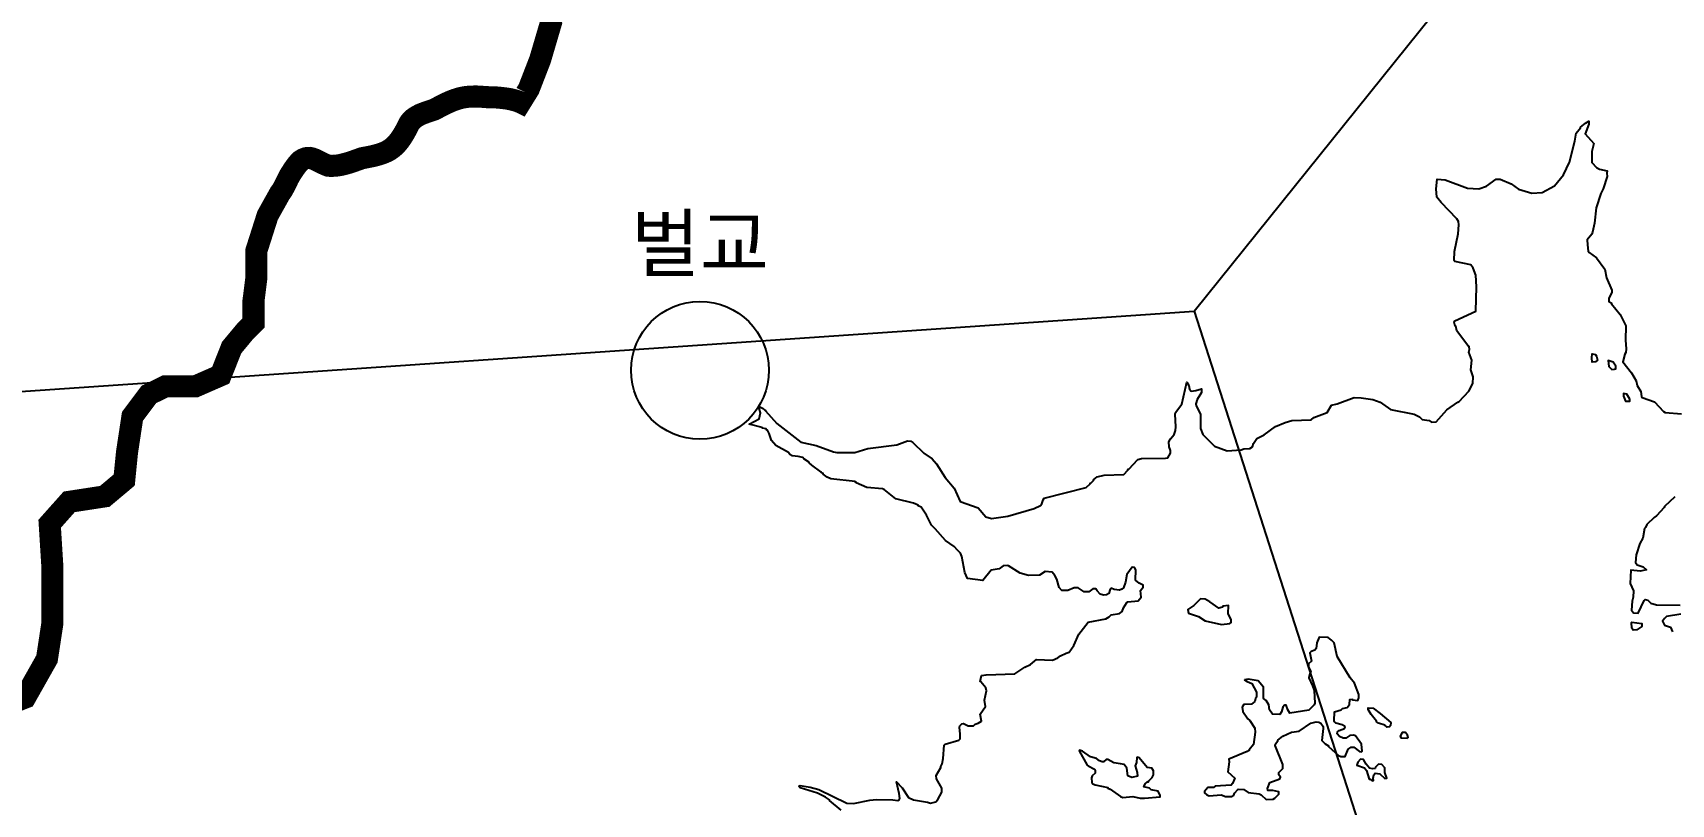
# Model space of a CAD drawing. Header units: millimetres. Extents: x -954552 to 1497340, y -301250 to 736091.
# Drawn here: x 218907 to 248636, y 142344 to 156335 of the extents above; entities that cross this region are included whole.
import ezdxf
from ezdxf.enums import TextEntityAlignment as Align

# ---------------------------------------------------------------- set-up
doc = ezdxf.new("R2010")
doc.units = ezdxf.units.MM
for name, color, linetype in [('2121', 7, 'Continuous'), ('2122', 7, 'Continuous'), ('2411', 7, 'Continuous'), ('AWS', 4, 'Continuous'), ('AWS명', 2, 'Continuous'), ('티센', 6, 'Continuous')]:
    doc.layers.add(name, color=color, linetype=linetype)
doc.styles.get("Standard").update_dxf_attribs({"font": ''})
doc.styles.get('Standard').set_extended_font_data('Gulim')

msp = doc.modelspace()

# ---------------------------------------------------------------- linework, layer by layer
at = {"layer": '2121', "color": 7}
for points in [[(233576, 142234), (233362, 142411), (233362, 142423), (233288, 142469), (233144, 142544), (232830, 142641), (232804, 142670), (232831, 142683), (233013, 142655), (233172, 142609), (233675, 142365), (233800, 142359), (234097, 142420), (234217, 142428), (234512, 142424), (234606, 142409), (234625, 142421), (234625, 142421), (234637, 142449), (234628, 142541), (234576, 142748), (234681, 142642), (234799, 142463), (234890, 142425), (235143, 142382), (235193, 142364), (235293, 142386), (235328, 142428), (235399, 142565), (235399, 142633), (235304, 142802), (235298, 142864), (235385, 143008), (235385, 143026), (235410, 143077), (235427, 143175), (235446, 143414), (235464, 143433), (235708, 143506), (235733, 143531), (235737, 143616), (235720, 143740), (235726, 143765), (235763, 143803), (235797, 143805), (235882, 143766), (235976, 143766), (236008, 143795), (236058, 143814), (236058, 143814), (236119, 143853), (236100, 143976), (236193, 144114), (236174, 144229), (236210, 144400), (236197, 144455), (236111, 144566), (236098, 144569), (236123, 144679), (236205, 144690), (236728, 144706), (236909, 144831), (237009, 144876), (237121, 144969), (237409, 144958), (237504, 144999), (237554, 145034), (237658, 145084), (237712, 145102), (237795, 145221), (237888, 145428), (238056, 145647), (238375, 145704), (238436, 145743), (238474, 145780), (238624, 145802), (238674, 145841), (238698, 145907), (238756, 146000), (238776, 146013), (238961, 146031), (238961, 146031), (239017, 146100), (239004, 146219), (239054, 146282), (239054, 146319), (238979, 146355), (238916, 146406), (238921, 146594), (238897, 146637), (238852, 146644), (238759, 146512), (238737, 146372), (238698, 146271), (238669, 146242), (238623, 146225), (238529, 146240), (238472, 146261), (238454, 146242), (238429, 146167), (238392, 146139), (238335, 146136), (238275, 146154), (238217, 146216), (238198, 146251), (238142, 146248), (238066, 146197), (237985, 146197), (237873, 146271), (237804, 146271), (237685, 146221), (237580, 146221), (237529, 146277), (237529, 146277), (237486, 146424), (237454, 146492), (237404, 146551), (237278, 146567), (237172, 146501), (236972, 146494), (236822, 146536), (236609, 146667), (236585, 146673), (236516, 146667), (236441, 146611), (236298, 146591), (236148, 146400), (235867, 146440), (235816, 146546), (235766, 146839), (235740, 146898), (235684, 146950), (235628, 147015), (235465, 147125), (235279, 147340), (235213, 147402), (235126, 147587), (235025, 147730), (234974, 147758), (234974, 147770), (234887, 147802), (234569, 147885), (234356, 148053), (234322, 148066), (234043, 148089), (234043, 148089), (233849, 148175), (233849, 148185), (233824, 148189), (233830, 148197), (233387, 148246), (233318, 148277), (233250, 148332), (233250, 148344), (233219, 148353), (233206, 148374), (233044, 148492), (232992, 148538), (232985, 148556), (232896, 148605), (232879, 148632), (232795, 148651), (232685, 148660), (232641, 148689), (232617, 148725), (232391, 148851), (232310, 148939), (232269, 149070), (232239, 149130), (232227, 149130), (232215, 149154), (232147, 149165), (232140, 149175), (231903, 149238), (232090, 149332), (232110, 149442), (232095, 149502), (232095, 149502), (232101, 149549), (232159, 149520), (232189, 149490), (232201, 149490), (232201, 149477), (232405, 149251), (232841, 148909), (233122, 148848), (233435, 148737), (233497, 148724), (233823, 148723), (234060, 148795), (234584, 148860), (234778, 148935), (234840, 148929), (234878, 148905), (235072, 148711), (235228, 148605), (235304, 148519), (235461, 148268), (235624, 148075), (235737, 147836), (236062, 147721), (236201, 147559), (236300, 147528), (236601, 147567), (237074, 147706), (237193, 147763), (237218, 147791), (237241, 147863), (237261, 147894), (237261, 147894), (238023, 148087), (238091, 148153), (238091, 148166), (238104, 148166), (238156, 148212), (238162, 148231), (238218, 148284), (238347, 148310), (238703, 148326), (238776, 148401), (238782, 148420), (238795, 148420), (238958, 148593), (239027, 148612), (239458, 148617), (239502, 148626), (239551, 148708), (239548, 148761), (239526, 148825), (239520, 148914), (239552, 148971), (239619, 149051), (239643, 149124), (239649, 149189), (239637, 149419), (239642, 149448), (239755, 149601), (239847, 149999), (239884, 149940), (239897, 149874), (239923, 149837), (239923, 149837), (240013, 149845), (240116, 149875), (240112, 149808), (240036, 149684), (240013, 149604), (240016, 149573), (240092, 149409), (240093, 149160), (240137, 149047), (240350, 148835), (240576, 148755), (240830, 148772), (240882, 148788), (240988, 148794), (241038, 148828), (241056, 148885), (241119, 148979), (241250, 149043), (241455, 149195), (241630, 149264), (241755, 149302), (242104, 149316), (242149, 149360), (242391, 149451), (242472, 149580), (242576, 149607), (242884, 149719), (243012, 149712), (243221, 149682), (243353, 149633), (243541, 149502), (243541, 149502), (243972, 149420), (244067, 149369), (244117, 149323), (244241, 149305), (244286, 149274), (244372, 149280), (244565, 149499), (244761, 149636), (244790, 149647), (244964, 149838), (245038, 149976), (245044, 150094), (245000, 150222), (245021, 150398), (244962, 150541), (244974, 150588), (244968, 150644), (244955, 150648), (244748, 150928), (244728, 151016), (244715, 151016), (244698, 151087), (244710, 151111), (245090, 151288), (245102, 151725), (245088, 151938), (245043, 152067), (245000, 152125), (244712, 152186), (244700, 152205), (244706, 152368), (244706, 152368), (244773, 152686), (244784, 152854), (244776, 152914), (244745, 152962), (244464, 153255), (244384, 153353), (244371, 153503), (244391, 153682), (244532, 153667), (244939, 153519), (245146, 153507), (245283, 153550), (245458, 153678), (245532, 153682), (245732, 153596), (245864, 153496), (246108, 153429), (246296, 153441), (246520, 153558), (246682, 153761), (246793, 153987), (246887, 154370), (246910, 154512), (246992, 154608), (246992, 154621), (247080, 154697), (247138, 154730), (247138, 154677), (247073, 154503), (247232, 154326), (247195, 154180), (247195, 154180), (247193, 153981), (247282, 153890), (247337, 153862), (247473, 153834), (247466, 153789), (247475, 153727), (247403, 153505), (247361, 153421), (247271, 153163), (247242, 152880), (247210, 152720), (247198, 152683), (247110, 152582), (247114, 152491), (247130, 152376), (247149, 152348), (247280, 152252), (247431, 152049), (247462, 151889), (247557, 151665), (247557, 151628), (247501, 151515), (247501, 151459), (247545, 151437), (247550, 151417), (247708, 151228), (247815, 151023), (247804, 150759), (247820, 150605), (247814, 150538), (247795, 150507), (247795, 150507), (247755, 150366), (247918, 150167), (248000, 150021), (248020, 149936), (248082, 149831), (248094, 149737), (248107, 149718), (248333, 149644), (248495, 149469), (248526, 149450), (248820, 149425)], [(248700, 147920), (248514, 147745), (248508, 147726), (248371, 147572), (248327, 147544), (248196, 147419), (248172, 147362), (248153, 147344), (248122, 147169), (248066, 147075), (247998, 146868), (247986, 146725), (248017, 146687), (248124, 146650), (248189, 146594), (248075, 146569), (247905, 146587), (247888, 146344), (247950, 146212), (247945, 146097), (247927, 146028), (247914, 145863), (247952, 145813), (248039, 145810), (248145, 146038), (248163, 146057), (248213, 146045), (248264, 145988), (248369, 145957), (248801, 145956)], [(248808, 145793), (248552, 145746), (248514, 145714), (248477, 145664), (248515, 145589), (248621, 145553), (248659, 145471)]]:
    msp.add_lwpolyline(points, dxfattribs=at)
at = {"layer": '2122', "color": 7}
for points in [[(247195, 150439), (247199, 150514), (247261, 150502), (247282, 150468), (247299, 150396), (247261, 150367), (247199, 150364), (247195, 150439), (247195, 150439)], [(247606, 150234), (247631, 150240), (247631, 150291), (247580, 150359), (247492, 150391), (247505, 150284), (247556, 150229), (247606, 150234), (247606, 150234)], [(247882, 149655), (247882, 149691), (247832, 149779), (247770, 149791), (247770, 149742), (247807, 149654), (247882, 149655), (247882, 149655)], [(240264, 146012), (240179, 146061), (240092, 146066), (239973, 145948), (239867, 145878), (239880, 145810), (240061, 145748), (240180, 145670), (240474, 145606), (240630, 145619), (240649, 145637), (240649, 145687), (240599, 145803), (240604, 145949), (240503, 145936), (240491, 145920), (240429, 145902), (240264, 146012), (240264, 146012)], [(248011, 145632), (248103, 145620), (248103, 145569), (248009, 145506), (247947, 145503), (247922, 145537), (247915, 145637), (247921, 145644), (248011, 145632), (248011, 145632)], [(240895, 144602), (240941, 144568), (241028, 144533), (241109, 144377), (241110, 144283), (241093, 144259), (241079, 144208), (241022, 144161), (240879, 144151), (240848, 144107), (240860, 144024), (240956, 143890), (240990, 143860), (241080, 143721), (241085, 143648), (241057, 143427), (240975, 143333), (240975, 143320), (240963, 143320), (240944, 143299), (240608, 143163), (240614, 143113), (240592, 142930), (240715, 142814), (240678, 142720), (240653, 142692), (240359, 142672), (240328, 142650), (240228, 142650), (240166, 142575), (240166, 142549), (240166, 142549), (240208, 142516), (240254, 142496), (240472, 142513), (240547, 142482), (240659, 142486), (240697, 142510), (240714, 142544), (240778, 142614), (240884, 142608), (240959, 142558), (241159, 142534), (241197, 142512), (241285, 142431), (241416, 142438), (241441, 142451), (241516, 142529), (241515, 142567), (241409, 142591), (241315, 142594), (241309, 142626), (241352, 142735), (241534, 142807), (241546, 142833), (241514, 142879), (241514, 142922), (241589, 142992), (241589, 143067), (241450, 143409), (241456, 143441), (241496, 143493), (241496, 143505), (241496, 143505), (241587, 143579), (241749, 143649), (241886, 143667), (242098, 143812), (242192, 143837), (242242, 143831), (242276, 143815), (242318, 143756), (242323, 143719), (242299, 143500), (242356, 143440), (242418, 143402), (242418, 143390), (242601, 143227), (242641, 143212), (242719, 143211), (242775, 143345), (242830, 143377), (242875, 143377), (242981, 143300), (243019, 143297), (243031, 143309), (243018, 143434), (242905, 143584), (242868, 143596), (242806, 143592), (242731, 143539), (242686, 143539), (242618, 143570), (242574, 143623), (242580, 143655), (242580, 143655), (242609, 143679), (242707, 143719), (242717, 143739), (242710, 143758), (242667, 143786), (242548, 143814), (242529, 143838), (242523, 143857), (242529, 144020), (242646, 144057), (242673, 144077), (242759, 144098), (242797, 144152), (242803, 144246), (242846, 144249), (242853, 144239), (242947, 144227), (242965, 144271), (242965, 144333), (242890, 144542), (242810, 144639), (242575, 145026), (242518, 145269), (242474, 145322), (242412, 145368), (242249, 145374), (242206, 145268), (242194, 145168), (242169, 145140), (242100, 145112), (242081, 145092), (242081, 145092), (242107, 144936), (242057, 144887), (242057, 144830), (242095, 144748), (242077, 144717), (242058, 144637), (242130, 144490), (242159, 144406), (242172, 144175), (242160, 144149), (242060, 144052), (241716, 143998), (241681, 144055), (241647, 144139), (241617, 144141), (241591, 144104), (241565, 144019), (241535, 143972), (241404, 143978), (241348, 144053), (241335, 144147), (241284, 144225), (241240, 144259), (241240, 144468), (241140, 144583), (240960, 144614), (240895, 144602), (240895, 144602)], [(243357, 143992), (243547, 143829), (243542, 143770), (243523, 143748), (243479, 143742), (243442, 143776), (243327, 143813), (243286, 143838), (243280, 143847), (243286, 143853), (243192, 143969), (243135, 144059), (243135, 144091), (243228, 144085), (243357, 143992), (243357, 143992)], [(243792, 143645), (243754, 143643), (243717, 143576), (243736, 143549), (243843, 143540), (243861, 143556), (243848, 143599), (243817, 143646), (243792, 143645), (243792, 143645)], [(238643, 143075), (238521, 143097), (238415, 143153), (238383, 143156), (238333, 143112), (238308, 143112), (238265, 143128), (238208, 143174), (238096, 143205), (237952, 143307), (237902, 143323), (237895, 143314), (238040, 143055), (238055, 143038), (238171, 142977), (238184, 142955), (238184, 142905), (238128, 142861), (238116, 142824), (238122, 142737), (238141, 142711), (238181, 142694), (238416, 142646), (238416, 142634), (238454, 142618), (238642, 142482), (238685, 142466), (238867, 142483), (238998, 142452), (239079, 142452), (239366, 142478), (239366, 142478), (239366, 142503), (239329, 142578), (239197, 142603), (239172, 142634), (239066, 142662), (239091, 142715), (239131, 142751), (239150, 142751), (239155, 142769), (239215, 142827), (239240, 142878), (239240, 142952), (239209, 142996), (239127, 143008), (238983, 143183), (238945, 143195), (238939, 143189), (238935, 143099), (238908, 143039), (238947, 142920), (238953, 142851), (238847, 142826), (238778, 142857), (238759, 142995), (238708, 143063), (238643, 143075), (238643, 143075)], [(243216, 142985), (243163, 142997), (243100, 143073), (243050, 143153), (243000, 143159), (242951, 143109), (242932, 143053), (243069, 143003), (243107, 142953), (243158, 142800), (243171, 142800), (243208, 142769), (243233, 142776), (243227, 142815), (243242, 142879), (243264, 142910), (243351, 142892), (243439, 142811), (243476, 142817), (243438, 142917), (243438, 143004), (243388, 143067), (243325, 143072), (243271, 143014), (243263, 142994), (243216, 142985), (243216, 142985)]]:
    msp.add_lwpolyline(points, dxfattribs=at)
at = {"layer": '2411', "const_width": 400}
msp.add_lwpolyline([(228212, 157428), (228311, 156521), (228113, 155848), (227907, 155316), (227757, 155074), (227755, 155075), (227709, 155092), (227663, 155107), (227615, 155120), (227566, 155131), (227517, 155140), (227467, 155147), (227416, 155153), (227365, 155158), (227313, 155162), (227262, 155164), (227210, 155166), (227159, 155167), (227120, 155168), (227120, 155168), (227069, 155173), (227019, 155176), (226969, 155179), (226918, 155179), (226868, 155178), (226819, 155175), (226769, 155170), (226758, 155168), (226709, 155160), (226661, 155149), (226613, 155135), (226566, 155120), (226519, 155102), (226473, 155083), (226426, 155062), (226381, 155041), (226335, 155018), (226290, 154994), (226245, 154970), (226200, 154946), (226192, 154942), (226142, 154925), (226091, 154909), (226040, 154891), (225991, 154873), (225942, 154853), (225897, 154830), (225854, 154805), (225814, 154776), (225779, 154743), (225749, 154706), (225740, 154693), (225717, 154649), (225695, 154604), (225694, 154603), (225671, 154558), (225671, 154558), (225646, 154513), (225619, 154469), (225592, 154426), (225562, 154385), (225531, 154345), (225498, 154308), (225462, 154273), (225425, 154242), (225423, 154241), (225384, 154213), (225342, 154189), (225298, 154168), (225252, 154149), (225205, 154133), (225156, 154119), (225106, 154106), (225056, 154094), (225005, 154084), (224954, 154074), (224903, 154064), (224880, 154060), (224832, 154042), (224783, 154025), (224734, 154007), (224685, 153991), (224636, 153975), (224587, 153961), (224538, 153948), (224489, 153937), (224440, 153929), (224391, 153924), (224343, 153921), (224294, 153922), (224269, 153924), (224219, 153943), (224169, 153967), (224169, 153967), (224120, 153992), (224070, 154017), (224022, 154039), (223975, 154056), (223930, 154066), (223887, 154065), (223862, 154060), (223812, 154040), (223766, 154012), (223759, 154005), (223725, 153968), (223693, 153930), (223664, 153890), (223635, 153848), (223608, 153806), (223581, 153764), (223568, 153743), (223543, 153696), (223519, 153647), (223495, 153598), (223471, 153550), (223446, 153503), (223420, 153460), (223391, 153422), (223381, 153403), (223168, 153021), (222962, 152376), (222962, 151873), (222912, 151476), (222912, 151072), (222764, 150924), (222516, 150626), (222317, 150123), (221864, 149925), (221318, 149925), (221014, 149776), (220716, 149379), (220617, 148727), (220567, 148224), (220213, 147927), (219568, 147828), (219214, 147431), (219264, 146630), (219264, 146177), (219264, 145631), (219164, 144979), (218768, 144278), (217769, 143881)], dxfattribs=at)
at = {"layer": 'AWS'}
msp.add_circle((231013, 150214), 1250, dxfattribs=at)
at = {"layer": '티센'}
for points in [[(239982, 151289), (258846, 174737)], [(213645, 149483), (239982, 151289)], [(239982, 151289), (246287, 131637)]]:
    msp.add_lwpolyline(points, dxfattribs=at)

# ---------------------------------------------------------------- texts
at = {"layer": 'AWS명'}
msp.add_text('벌교', height=1000, dxfattribs=at).set_placement((231013, 151714), align=Align.BOTTOM_CENTER)

doc.saveas('drawing.dxf')
